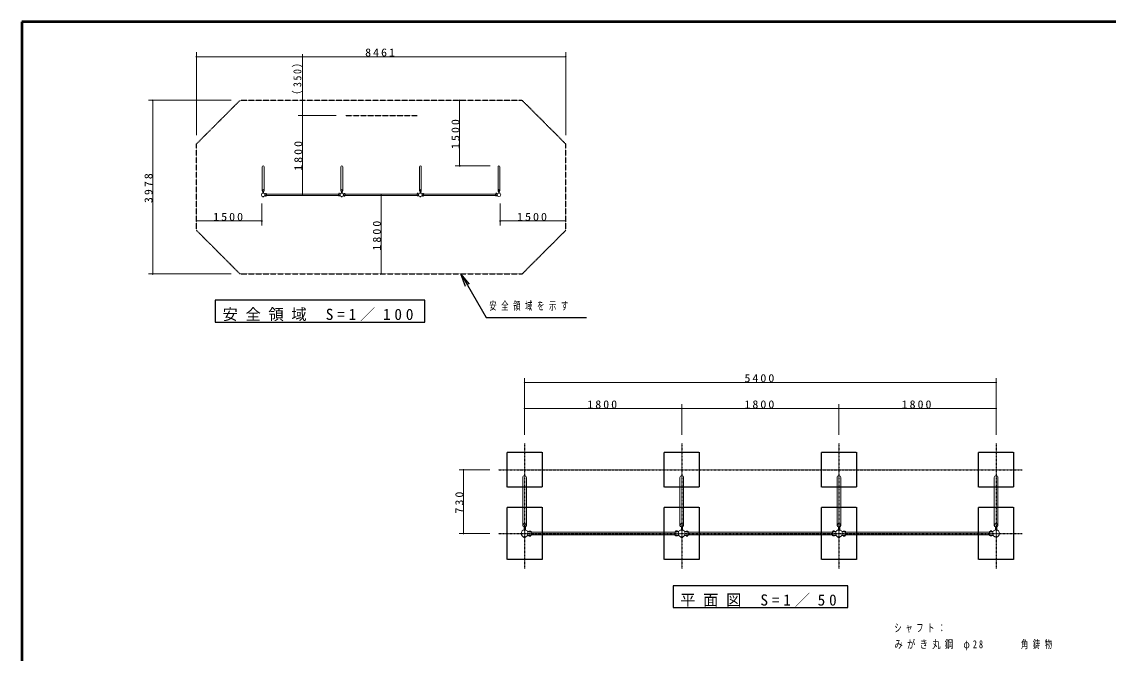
# Model space of a CAD drawing. Units: millimetres at full size, with parts at other scales. Extents: x -19540 to 0, y -3096 to 13350.
# Drawn here: x -19250 to -6807, y 6117 to 13350 of the extents above; entities that cross this region are included whole.
import ezdxf

# ---------------------------------------------------------------- set-up
doc = ezdxf.new("R2010")
doc.units = ezdxf.units.MM
for name, pattern in [('USER2', [6, 3, -1, 1, -1]), ('USER3', [8, 3, -1, 1, -1, 1, -1]), ('USER4', [8, 5, -3])]:
    doc.linetypes.add(name, pattern=pattern)
for name, color, linetype, lineweight in [('A3図枠', 7, 'Continuous', 25), ('線', 7, 'Continuous', 13), ('補助', 2, 'Continuous', 25)]:
    doc.layers.add(name, color=color, linetype=linetype, lineweight=lineweight)
doc.styles.add('ＭＳ ゴシック', font='')
doc.styles.get('ＭＳ ゴシック').set_extended_font_data('MS Gothic')

# ---------------------------------------------------------------- blocks, each defined once
blk = doc.blocks.new('dimension_origin')
at = {"color": 0, "linetype": 'Continuous', "lineweight": -2}
blk.add_circle((0, 0), 1.25, dxfattribs=at)

msp = doc.modelspace()

# ---------------------------------------------------------------- linework, layer by layer
at = {"layer": 'A3図枠', "lineweight": 50}
for p, q in [((-19250, 13350), (-19250, 0)), ((0, 13350), (-19250, 13350))]:
    msp.add_line(p, q, dxfattribs=at)
at = {"layer": '線', "color": 2, "linetype": 'USER3', "lineweight": 25}
for p, q in [((-17250.002, 11949.756), (-16750.002, 12449.756)), ((-16750.002, 12449.756), (-13519.752, 12449.756)), ((-13519.752, 12449.756), (-13019.752, 11949.756)), ((-15547.377, 12274.974), (-14722.377, 12274.974)), ((-17250.002, 10960.974), (-17250.002, 11949.756)), ((-13019.752, 10960.974), (-13019.752, 11949.756)), ((-17250.002, 10960.974), (-16750.002, 10460.974)), ((-13519.752, 10460.974), (-13019.752, 10960.974)), ((-16750.002, 10460.974), (-13519.752, 10460.974))]:
    msp.add_line(p, q, dxfattribs=at)
at = {"layer": '線'}
for p, q in [((-16495.552, 11414.124), (-16495.552, 11688.783)), ((-16474.202, 11414.124), (-16474.202, 11688.783)), ((-15595.552, 11414.124), (-15595.552, 11688.783)), ((-15574.202, 11414.124), (-15574.202, 11688.783)), ((-14695.552, 11414.124), (-14695.552, 11688.783)), ((-14674.202, 11414.124), (-14674.202, 11688.783)), ((-13795.552, 11414.124), (-13795.552, 11688.783)), ((-13774.202, 11414.124), (-13774.202, 11688.783)), ((-16487.127, 11387.847), (-16487.127, 11404.307)), ((-16487.127, 11404.082), (-16484.877, 11404.082)), ((-16484.877, 11387.974), (-16484.877, 11404.082)), ((-16484.877, 11402.099), (-16480.377, 11402.099)), ((-16480.377, 11387.462), (-16480.377, 11402.099)), ((-16468.514, 11379.474), (-16459.877, 11379.474)), ((-16468.514, 11356.474), (-16459.877, 11356.474)), ((-16449.877, 11379.474), (-16447.377, 11379.474)), ((-16449.877, 11356.474), (-16447.377, 11356.474)), ((-16447.377, 11356.474), (-16447.377, 11379.474)), ((-16447.377, 11374.974), (-15622.377, 11374.974)), ((-16447.377, 11360.974), (-15622.377, 11360.974)), ((-15619.877, 11379.474), (-15622.377, 11379.474)), ((-15622.377, 11356.474), (-15622.377, 11379.474)), ((-15619.877, 11356.474), (-15622.377, 11356.474)), ((-15601.24, 11379.474), (-15609.877, 11379.474)), ((-15601.24, 11356.474), (-15609.877, 11356.474)), ((-15587.127, 11389.474), (-15587.127, 11404.307)), ((-15587.127, 11404.082), (-15584.877, 11404.082)), ((-15584.877, 11389.474), (-15584.877, 11404.082)), ((-15584.877, 11402.099), (-15580.377, 11402.099)), ((-15580.377, 11389.474), (-15580.377, 11402.099)), ((-15568.514, 11379.474), (-15559.877, 11379.474)), ((-15568.514, 11356.474), (-15559.877, 11356.474)), ((-15549.877, 11379.474), (-15547.377, 11379.474)), ((-15549.877, 11356.474), (-15547.377, 11356.474)), ((-15547.377, 11356.474), (-15547.377, 11379.474)), ((-15547.377, 11374.974), (-14722.377, 11374.974)), ((-15547.377, 11360.974), (-14722.377, 11360.974)), ((-14719.877, 11379.474), (-14722.377, 11379.474)), ((-14722.377, 11356.474), (-14722.377, 11379.474)), ((-14719.877, 11356.474), (-14722.377, 11356.474)), ((-14701.24, 11379.474), (-14709.877, 11379.474)), ((-14701.24, 11356.474), (-14709.877, 11356.474)), ((-14687.127, 11389.474), (-14687.127, 11404.307)), ((-14687.127, 11404.082), (-14684.877, 11404.082)), ((-14684.877, 11389.474), (-14684.877, 11404.082)), ((-14684.877, 11402.099), (-14680.377, 11402.099)), ((-14680.377, 11389.474), (-14680.377, 11402.099)), ((-14668.514, 11379.474), (-14659.877, 11379.474)), ((-14668.514, 11356.474), (-14659.877, 11356.474)), ((-14649.877, 11379.474), (-14647.377, 11379.474)), ((-14649.877, 11356.474), (-14647.377, 11356.474)), ((-14647.377, 11356.474), (-14647.377, 11379.474)), ((-14647.377, 11374.974), (-13822.377, 11374.974)), ((-14647.377, 11360.974), (-13822.377, 11360.974)), ((-13819.877, 11379.474), (-13822.377, 11379.474)), ((-13822.377, 11356.474), (-13822.377, 11379.474)), ((-13819.877, 11356.474), (-13822.377, 11356.474)), ((-13801.24, 11379.474), (-13809.877, 11379.474)), ((-13801.24, 11356.474), (-13809.877, 11356.474)), ((-13787.877, 11389.474), (-13787.877, 11404.486)), ((-13787.877, 11404.082), (-13784.877, 11404.082)), ((-13784.877, 11389.474), (-13784.877, 11404.082)), ((-13784.877, 11402.099), (-13780.377, 11402.099)), ((-13780.377, 11389.474), (-13780.377, 11402.099)), ((-13512.33, 7581.429), (-13512.33, 8130.747)), ((-13469.63, 7581.429), (-13469.63, 8130.747)), ((-11712.33, 7581.429), (-11712.33, 8130.747)), ((-11669.63, 7581.429), (-11669.63, 8130.747)), ((-9912.33, 7581.429), (-9912.33, 8130.747)), ((-9869.63, 7581.429), (-9869.63, 8130.747)), ((-8112.33, 7581.429), (-8112.33, 8130.747)), ((-8069.63, 7581.429), (-8069.63, 8130.747)), ((-13495.48, 7528.876), (-13495.48, 7561.795)), ((-13495.48, 7561.344), (-13490.98, 7561.344)), ((-13490.98, 7529.129), (-13490.98, 7561.344)), ((-13490.98, 7557.379), (-13481.98, 7557.379)), ((-13481.98, 7528.104), (-13481.98, 7557.379)), ((-13458.254, 7512.129), (-13440.98, 7512.129)), ((-13458.254, 7466.129), (-13440.98, 7466.129)), ((-13420.98, 7512.129), (-13415.98, 7512.129)), ((-13420.98, 7466.129), (-13415.98, 7466.129)), ((-13415.98, 7466.129), (-13415.98, 7512.129)), ((-13415.98, 7503.129), (-11765.98, 7503.129)), ((-13415.98, 7475.129), (-11765.98, 7475.129)), ((-11760.98, 7512.129), (-11765.98, 7512.129)), ((-11765.98, 7466.129), (-11765.98, 7512.129)), ((-11760.98, 7466.129), (-11765.98, 7466.129)), ((-11723.706, 7512.129), (-11740.98, 7512.129)), ((-11723.706, 7466.129), (-11740.98, 7466.129)), ((-11695.48, 7532.129), (-11695.48, 7561.795)), ((-11695.48, 7561.344), (-11690.98, 7561.344)), ((-11690.98, 7532.129), (-11690.98, 7561.344)), ((-11690.98, 7557.379), (-11681.98, 7557.379)), ((-11681.98, 7532.129), (-11681.98, 7557.379)), ((-11658.254, 7512.129), (-11640.98, 7512.129)), ((-11658.254, 7466.129), (-11640.98, 7466.129)), ((-11620.98, 7512.129), (-11615.98, 7512.129)), ((-11620.98, 7466.129), (-11615.98, 7466.129)), ((-11615.98, 7466.129), (-11615.98, 7512.129)), ((-11615.98, 7503.129), (-9965.98, 7503.129)), ((-11615.98, 7475.129), (-9965.98, 7475.129)), ((-9960.98, 7512.129), (-9965.98, 7512.129)), ((-9965.98, 7466.129), (-9965.98, 7512.129)), ((-9960.98, 7466.129), (-9965.98, 7466.129)), ((-9923.706, 7512.129), (-9940.98, 7512.129)), ((-9923.706, 7466.129), (-9940.98, 7466.129)), ((-9895.48, 7532.129), (-9895.48, 7561.795)), ((-9895.48, 7561.344), (-9890.98, 7561.344)), ((-9890.98, 7532.129), (-9890.98, 7561.344)), ((-9890.98, 7557.379), (-9881.98, 7557.379)), ((-9881.98, 7532.129), (-9881.98, 7557.379)), ((-9858.254, 7512.129), (-9840.98, 7512.129)), ((-9858.254, 7466.129), (-9840.98, 7466.129)), ((-9820.98, 7512.129), (-9815.98, 7512.129)), ((-9820.98, 7466.129), (-9815.98, 7466.129)), ((-9815.98, 7466.129), (-9815.98, 7512.129)), ((-9815.98, 7503.129), (-8165.98, 7503.129)), ((-9815.98, 7475.129), (-8165.98, 7475.129)), ((-8160.98, 7512.129), (-8165.98, 7512.129)), ((-8165.98, 7466.129), (-8165.98, 7512.129)), ((-8160.98, 7466.129), (-8165.98, 7466.129)), ((-8123.706, 7512.129), (-8140.98, 7512.129)), ((-8123.706, 7466.129), (-8140.98, 7466.129)), ((-8096.98, 7532.129), (-8096.98, 7562.153)), ((-8096.98, 7561.344), (-8090.98, 7561.344)), ((-8090.98, 7532.129), (-8090.98, 7561.344)), ((-8090.98, 7557.379), (-8081.98, 7557.379)), ((-8081.98, 7532.129), (-8081.98, 7557.379))]:
    msp.add_line(p, q, dxfattribs=at)
at = {"layer": '線', "color": 2, "lineweight": 25}
for p, q in [((-16490.872, 11346.474), (-16490.872, 11348.894)), ((-16490.872, 11346.474), (-16478.882, 11346.474)), ((-16480.377, 11402.099), (-16480.377, 11405.017)), ((-16478.882, 11346.474), (-16478.882, 11348.894)), ((-16459.877, 11380.974), (-16459.877, 11379.474)), ((-16459.877, 11380.974), (-16449.877, 11380.974)), ((-16459.877, 11354.974), (-16459.877, 11356.474)), ((-16459.877, 11354.974), (-16449.877, 11354.974)), ((-16449.877, 11380.974), (-16449.877, 11379.474)), ((-16449.877, 11354.974), (-16449.877, 11356.474)), ((-15619.877, 11380.974), (-15619.877, 11379.474)), ((-15609.877, 11380.974), (-15619.877, 11380.974)), ((-15619.877, 11354.974), (-15619.877, 11356.474)), ((-15609.877, 11354.974), (-15619.877, 11354.974)), ((-15609.877, 11380.974), (-15609.877, 11379.474)), ((-15609.877, 11354.974), (-15609.877, 11356.474)), ((-15590.872, 11389.474), (-15578.882, 11389.474)), ((-15590.872, 11389.474), (-15590.872, 11387.055)), ((-15590.872, 11346.474), (-15590.872, 11348.894)), ((-15590.872, 11346.474), (-15578.882, 11346.474)), ((-15580.377, 11402.099), (-15580.377, 11405.017)), ((-15578.882, 11389.474), (-15578.882, 11387.055)), ((-15578.882, 11346.474), (-15578.882, 11348.894)), ((-15559.877, 11380.974), (-15559.877, 11379.474)), ((-15559.877, 11380.974), (-15549.877, 11380.974)), ((-15559.877, 11354.974), (-15559.877, 11356.474)), ((-15559.877, 11354.974), (-15549.877, 11354.974)), ((-15549.877, 11380.974), (-15549.877, 11379.474)), ((-15549.877, 11354.974), (-15549.877, 11356.474)), ((-14719.877, 11380.974), (-14719.877, 11379.474)), ((-14709.877, 11380.974), (-14719.877, 11380.974)), ((-14719.877, 11354.974), (-14719.877, 11356.474)), ((-14709.877, 11354.974), (-14719.877, 11354.974)), ((-14709.877, 11380.974), (-14709.877, 11379.474)), ((-14709.877, 11354.974), (-14709.877, 11356.474)), ((-14690.872, 11389.474), (-14678.882, 11389.474)), ((-14690.872, 11389.474), (-14690.872, 11387.055)), ((-14690.872, 11346.474), (-14690.872, 11348.894)), ((-14690.872, 11346.474), (-14678.882, 11346.474)), ((-14680.377, 11402.099), (-14680.377, 11405.017)), ((-14678.882, 11389.474), (-14678.882, 11387.055)), ((-14678.882, 11346.474), (-14678.882, 11348.894)), ((-14659.877, 11380.974), (-14659.877, 11379.474)), ((-14659.877, 11380.974), (-14649.877, 11380.974)), ((-14659.877, 11354.974), (-14659.877, 11356.474)), ((-14659.877, 11354.974), (-14649.877, 11354.974)), ((-14649.877, 11380.974), (-14649.877, 11379.474)), ((-14649.877, 11354.974), (-14649.877, 11356.474)), ((-13819.877, 11380.974), (-13819.877, 11379.474)), ((-13809.877, 11380.974), (-13819.877, 11380.974)), ((-13819.877, 11354.974), (-13819.877, 11356.474)), ((-13809.877, 11354.974), (-13819.877, 11354.974)), ((-13809.877, 11380.974), (-13809.877, 11379.474)), ((-13809.877, 11354.974), (-13809.877, 11356.474)), ((-13778.882, 11389.474), (-13790.872, 11389.474)), ((-13790.872, 11389.474), (-13790.872, 11387.055)), ((-13780.377, 11402.099), (-13780.377, 11405.017)), ((-13778.882, 11389.474), (-13778.882, 11387.055)), ((-13481.98, 7557.379), (-13481.98, 7563.216)), ((-13440.98, 7515.129), (-13440.98, 7512.129)), ((-13440.98, 7515.129), (-13420.98, 7515.129)), ((-13440.98, 7463.129), (-13440.98, 7466.129)), ((-13420.98, 7515.129), (-13420.98, 7512.129)), ((-13420.98, 7463.129), (-13420.98, 7466.129)), ((-11760.98, 7515.129), (-11760.98, 7512.129)), ((-11740.98, 7515.129), (-11760.98, 7515.129)), ((-11760.98, 7463.129), (-11760.98, 7466.129)), ((-11740.98, 7515.129), (-11740.98, 7512.129)), ((-11740.98, 7463.129), (-11740.98, 7466.129)), ((-11702.97, 7532.129), (-11678.99, 7532.129)), ((-11702.97, 7532.129), (-11702.97, 7527.29)), ((-11681.98, 7557.379), (-11681.98, 7563.216)), ((-11678.99, 7532.129), (-11678.99, 7527.29)), ((-11640.98, 7515.129), (-11640.98, 7512.129)), ((-11640.98, 7515.129), (-11620.98, 7515.129)), ((-11640.98, 7463.129), (-11640.98, 7466.129)), ((-11620.98, 7515.129), (-11620.98, 7512.129)), ((-11620.98, 7463.129), (-11620.98, 7466.129)), ((-9960.98, 7515.129), (-9960.98, 7512.129)), ((-9940.98, 7515.129), (-9960.98, 7515.129)), ((-9960.98, 7463.129), (-9960.98, 7466.129)), ((-9940.98, 7515.129), (-9940.98, 7512.129)), ((-9940.98, 7463.129), (-9940.98, 7466.129)), ((-9902.97, 7532.129), (-9878.99, 7532.129)), ((-9902.97, 7532.129), (-9902.97, 7527.29)), ((-9881.98, 7557.379), (-9881.98, 7563.216)), ((-9878.99, 7532.129), (-9878.99, 7527.29)), ((-9840.98, 7515.129), (-9840.98, 7512.129)), ((-9840.98, 7515.129), (-9820.98, 7515.129)), ((-9840.98, 7463.129), (-9840.98, 7466.129)), ((-9820.98, 7515.129), (-9820.98, 7512.129)), ((-9820.98, 7463.129), (-9820.98, 7466.129)), ((-8160.98, 7515.129), (-8160.98, 7512.129)), ((-8140.98, 7515.129), (-8160.98, 7515.129)), ((-8160.98, 7463.129), (-8160.98, 7466.129)), ((-8140.98, 7515.129), (-8140.98, 7512.129)), ((-8140.98, 7463.129), (-8140.98, 7466.129)), ((-8078.99, 7532.129), (-8102.97, 7532.129)), ((-8102.97, 7532.129), (-8102.97, 7527.29)), ((-8081.98, 7557.379), (-8081.98, 7563.216)), ((-8078.99, 7532.129), (-8078.99, 7527.29)), ((-13502.97, 7446.129), (-13502.97, 7450.969)), ((-13502.97, 7446.129), (-13478.99, 7446.129)), ((-13478.99, 7446.129), (-13478.99, 7450.969)), ((-13440.98, 7463.129), (-13420.98, 7463.129)), ((-11740.98, 7463.129), (-11760.98, 7463.129)), ((-11702.97, 7446.129), (-11702.97, 7450.969)), ((-11702.97, 7446.129), (-11678.99, 7446.129)), ((-11678.99, 7446.129), (-11678.99, 7450.969)), ((-11640.98, 7463.129), (-11620.98, 7463.129)), ((-9940.98, 7463.129), (-9960.98, 7463.129)), ((-9902.97, 7446.129), (-9902.97, 7450.969)), ((-9902.97, 7446.129), (-9878.99, 7446.129)), ((-9878.99, 7446.129), (-9878.99, 7450.969)), ((-9840.98, 7463.129), (-9820.98, 7463.129)), ((-8140.98, 7463.129), (-8160.98, 7463.129))]:
    msp.add_line(p, q, dxfattribs=at)
at = {"layer": '線', "color": 20, "linetype": 'USER2', "lineweight": 25}
for p, q in [((-13490.98, 8519.129), (-13490.98, 7089.129)), ((-11690.98, 8519.129), (-11690.98, 7089.129)), ((-9890.98, 8519.129), (-9890.98, 7089.129)), ((-8090.98, 8519.129), (-8090.98, 7089.129)), ((-13790.98, 8219.129), (-7790.98, 8219.129)), ((-13790.98, 7489.129), (-7790.98, 7489.129))]:
    msp.add_line(p, q, dxfattribs=at)
at = {"layer": '線', "color": 4, "linetype": 'USER4', "lineweight": 25}
for points in [[(-13690.98, 8419.129), (-13290.98, 8419.129), (-13290.98, 8019.129), (-13690.98, 8019.129)], [(-11890.98, 8419.129), (-11490.98, 8419.129), (-11490.98, 8019.129), (-11890.98, 8019.129)], [(-10090.98, 8419.129), (-9690.98, 8419.129), (-9690.98, 8019.129), (-10090.98, 8019.129)], [(-8290.98, 8419.129), (-7890.98, 8419.129), (-7890.98, 8019.129), (-8290.98, 8019.129)], [(-13690.98, 7789.129), (-13290.98, 7789.129), (-13290.98, 7189.129), (-13690.98, 7189.129)], [(-11890.98, 7789.129), (-11490.98, 7789.129), (-11490.98, 7189.129), (-11890.98, 7189.129)], [(-10090.98, 7789.129), (-9690.98, 7789.129), (-9690.98, 7189.129), (-10090.98, 7189.129)], [(-8290.98, 7789.129), (-7890.98, 7789.129), (-7890.98, 7189.129), (-8290.98, 7189.129)]]:
    msp.add_lwpolyline(points, close=True, dxfattribs=at)
at = {"layer": '線'}
for centre, radius in [((-16484.877, 11367.974), 20), ((-15584.877, 11367.974), 20), ((-14684.877, 11367.974), 20), ((-13784.877, 11367.974), 20), ((-13490.98, 7489.129), 40), ((-11690.98, 7489.129), 40), ((-9890.98, 7489.129), 40), ((-8090.98, 7489.129), 40)]:
    msp.add_circle(centre, radius, dxfattribs=at)
at = {"layer": '線', "color": 2, "lineweight": 25}
for centre, radius, start, end in [((-16454.877, 11387.723), 9.517, 240.65936, 299.34064), ((-16454.877, 11348.226), 9.517, 60.65936, 119.34064), ((-15614.877, 11387.723), 9.517, 240.65936, 299.34064), ((-15614.877, 11348.226), 9.517, 60.65936, 119.34064), ((-15554.877, 11387.723), 9.517, 240.65936, 299.34064), ((-15554.877, 11348.226), 9.517, 60.65936, 119.34064), ((-14714.877, 11387.723), 9.517, 240.65936, 299.34064), ((-14714.877, 11348.226), 9.517, 60.65936, 119.34064), ((-14654.877, 11387.723), 9.517, 240.65936, 299.34064), ((-14654.877, 11348.226), 9.517, 60.65936, 119.34064), ((-13814.877, 11387.723), 9.517, 240.65936, 299.34064), ((-13814.877, 11348.226), 9.517, 60.65936, 119.34064), ((-13430.98, 7528.626), 19.034, 240.65936, 299.34064), ((-13430.98, 7449.633), 19.034, 60.65936, 119.34064), ((-11750.98, 7528.626), 19.034, 240.65936, 299.34064), ((-11750.98, 7449.633), 19.034, 60.65936, 119.34064), ((-11630.98, 7528.626), 19.034, 240.65936, 299.34064), ((-11630.98, 7449.633), 19.034, 60.65936, 119.34064), ((-9950.98, 7528.626), 19.034, 240.65936, 299.34064), ((-9950.98, 7449.633), 19.034, 60.65936, 119.34064), ((-9830.98, 7528.626), 19.034, 240.65936, 299.34064), ((-9830.98, 7449.633), 19.034, 60.65936, 119.34064), ((-8150.98, 7528.626), 19.034, 240.65936, 299.34064), ((-8150.98, 7449.633), 19.034, 60.65936, 119.34064)]:
    msp.add_arc(centre, radius, start, end, dxfattribs=at)
at = {"layer": '線'}
for centre, major_axis in [((-16484.877, 11688.409), (0, -11.347)), ((-15584.877, 11688.409), (0, -11.347)), ((-14684.877, 11688.409), (0, -11.347)), ((-13784.877, 11688.409), (0, -11.347)), ((-13490.98, 8129.999), (0, -22.694)), ((-11690.98, 8129.999), (0, -22.694)), ((-9890.98, 8129.999), (0, -22.694)), ((-8090.98, 8129.999), (0, -22.694))]:
    msp.add_ellipse(centre, major_axis=major_axis, ratio=0.940765, start_param=1.570796327, end_param=4.71238898, dxfattribs=at)
at = {"layer": '線', "color": 2, "lineweight": 25}
for centre, major_axis in [((-16484.877, 11414.514), (-10.675, 0)), ((-15584.877, 11414.514), (-10.675, 0)), ((-14684.877, 11414.514), (-10.675, 0)), ((-13784.877, 11414.514), (-10.675, 0)), ((-13490.98, 7582.209), (-21.35, 0)), ((-11690.98, 7582.209), (-21.35, 0)), ((-9890.98, 7582.209), (-21.35, 0)), ((-8090.98, 7582.209), (-21.35, 0))]:
    msp.add_ellipse(centre, major_axis=major_axis, ratio=0.940765, start_param=3.141592654, end_param=6.283185307, dxfattribs=at)
at = {"layer": '線'}
for centre, major_axis in [((-16484.877, 11414.124), (-10.675, 0)), ((-15584.877, 11414.124), (-10.675, 0)), ((-14684.877, 11414.124), (-10.675, 0)), ((-13784.877, 11414.124), (-10.675, 0)), ((-13490.98, 7581.429), (-21.35, 0)), ((-11690.98, 7581.429), (-21.35, 0)), ((-9890.98, 7581.429), (-21.35, 0)), ((-8090.98, 7581.429), (-21.35, 0))]:
    msp.add_ellipse(centre, major_axis=major_axis, ratio=0.940765, dxfattribs=at)
at = {"layer": '補助', "lineweight": 13}
for p, q in [((-17250.002, 12049.756), (-17250.002, 12999.756)), ((-17250.002, 12949.756), (-13019.752, 12949.756)), ((-16034.877, 12274.974), (-16034.877, 12977.137)), ((-13019.752, 12049.756), (-13019.752, 12999.756)), ((-16850.002, 12449.756), (-17800.002, 12449.756)), ((-17750.002, 10460.974), (-17750.002, 12449.756)), ((-14234.877, 11699.756), (-14234.877, 12449.756)), ((-15647.377, 12274.974), (-16084.877, 12274.974)), ((-15647.377, 12274.974), (-16084.877, 12274.974)), ((-16034.877, 11374.974), (-16034.877, 12274.974)), ((-13884.877, 11699.756), (-14284.877, 11699.756)), ((-15722.377, 11374.974), (-16084.877, 11374.974)), ((-14822.377, 11360.974), (-15184.877, 11360.974)), ((-15134.877, 10460.974), (-15134.877, 11360.974)), ((-16500.002, 11267.974), (-16500.002, 11017.974)), ((-13769.752, 11267.974), (-13769.752, 11017.974)), ((-16500.002, 11067.974), (-17250.002, 11067.974)), ((-13019.752, 11067.974), (-13769.752, 11067.974)), ((-16850.002, 10460.974), (-17800.002, 10460.974)), ((-13490.98, 8619.129), (-13490.98, 9269.617)), ((-13490.98, 9219.617), (-8090.98, 9219.617)), ((-8090.98, 8619.129), (-8090.98, 9269.617)), ((-13490.98, 8619.129), (-13490.98, 8969.617)), ((-11690.98, 8619.129), (-11690.98, 8969.617)), ((-11690.98, 8619.129), (-11690.98, 8969.617)), ((-9890.98, 8619.129), (-9890.98, 8969.617)), ((-9890.98, 8619.129), (-9890.98, 8969.617)), ((-8090.98, 8619.129), (-8090.98, 8969.617)), ((-13490.98, 8919.617), (-11690.98, 8919.617)), ((-11690.98, 8919.617), (-9890.98, 8919.617)), ((-9890.98, 8919.617), (-8090.98, 8919.617)), ((-13890.98, 8219.129), (-14240.98, 8219.129)), ((-14190.98, 7489.129), (-14190.98, 8219.129)), ((-13890.98, 7489.129), (-14240.98, 7489.129))]:
    msp.add_line(p, q, dxfattribs=at)
at = {"layer": '補助'}
for p, q in [((-14166.403, 10318.571), (-14219.752, 10460.974)), ((-14123.101, 10343.571), (-14219.752, 10460.974)), ((-14219.752, 10460.974), (-14144.752, 10331.071)), ((-14144.752, 10331.071), (-13931.077, 9960.974)), ((-13931.077, 9960.974), (-13881.077, 9960.974)), ((-13881.077, 9960.974), (-12782.381, 9960.974))]:
    msp.add_line(p, q, dxfattribs=at)
for points in [[(-17034.876, 10160.974), (-17034.876, 9910.974), (-14634.876, 9910.974), (-14634.876, 10160.974)], [(-11790.98, 6889.617), (-11790.98, 6639.617), (-9790.98, 6639.617), (-9790.98, 6889.617)]]:
    msp.add_lwpolyline(points, close=True, dxfattribs=at)

# ---------------------------------------------------------------- block references
at = {"layer": '補助', "lineweight": 13, "xscale": 3.33, "yscale": 3.33}
for p in [(-17250.002, 12949.756), (-17250.002, 11067.974), (-13769.752, 11067.974), (-13490.98, 9219.617), (-13490.98, 8919.617), (-11690.98, 8919.617), (-9890.98, 8919.617)]:
    msp.add_blockref('dimension_origin', p, dxfattribs=at)
for p, rotation in [((-13019.752, 12949.756), 180), ((-17750.002, 12449.756), 270), ((-16034.877, 12449.756), 270), ((-14234.877, 12449.756), 270), ((-16034.877, 12274.974), 90), ((-16034.877, 12274.974), 270), ((-14234.877, 11699.756), 90), ((-16034.877, 11374.974), 90), ((-15134.877, 11360.974), 270), ((-16500.002, 11067.974), 180), ((-13019.752, 11067.974), 180), ((-17750.002, 10460.974), 90), ((-15134.877, 10460.974), 90), ((-8090.98, 9219.617), 180), ((-11690.98, 8919.617), 180), ((-9890.98, 8919.617), 180), ((-8090.98, 8919.617), 180), ((-14190.98, 8219.129), 270), ((-14190.98, 7489.129), 90)]:
    msp.add_blockref('dimension_origin', p, dxfattribs=dict(at, rotation=rotation))

# ---------------------------------------------------------------- texts
at = {"layer": '補助', "style": 'ＭＳ ゴシック'}
for s, insert, char_height, attachment_point in [('\\T1.33;\\W1.1;8461', (-15134.877, 12950.756), 91.64, 8), ('\\T1.33;\\W1.1;1500', (-16875.002, 11068.974), 91.64, 8), ('\\T1.33;\\W1.1;1500', (-13394.752, 11068.974), 91.64, 8), ('\\T1.5;安全領域\\~S=1／100', (-15834.876, 9919.308), 128.3, 8), ('\\T1.64;\\W0.65;安全領域を示す', (-13894.827, 10142.224), 91.64, 1), ('\\T1.33;\\W1.1;5400', (-10790.98, 9220.617), 91.64, 8), ('\\T1.33;\\W1.1;1800', (-12590.98, 8920.617), 91.64, 8), ('\\T1.33;\\W1.1;1800', (-10790.98, 8920.617), 91.64, 8), ('\\T1.33;\\W1.1;1800', (-8990.98, 8920.617), 91.64, 8), ('\\T1.5;平面図\\~S=1／50', (-10790.98, 6647.951), 128.3, 8), ('\\T1.5;\\W0.65;シャフト：', (-9255.892, 6453.367), 91.64, 1), ('\\T1.5;\\W0.75;みがき丸鋼\\~φ28', (-9255.892, 6265.867), 91.64, 1), ('\\T1.64;\\W0.65;角鋳物', (-7806.47, 6265.867), 91.64, 1)]:
    msp.add_mtext(s, dxfattribs=dict(at, insert=insert, char_height=char_height, attachment_point=attachment_point))
at = {"layer": '補助', "char_height": 91.64, "attachment_point": 8, "rotation": 90, "style": 'ＭＳ ゴシック'}
for s, insert in [('\\T1.33;\\W0.9;（350）', (-16035.877, 12714.28)), ('\\T1.33;\\W1.1;1500', (-14235.877, 12074.756)), ('\\T1.33;\\W1.1;1800', (-16035.877, 11824.974)), ('\\T1.33;\\W1.1;3978', (-17751.002, 11455.365)), ('\\T1.33;\\W1.1;1800', (-15135.877, 10910.974)), ('\\T1.33;\\W1.1;730', (-14191.98, 7854.129))]:
    msp.add_mtext(s, dxfattribs=dict(at, insert=insert))

doc.saveas('drawing.dxf')
